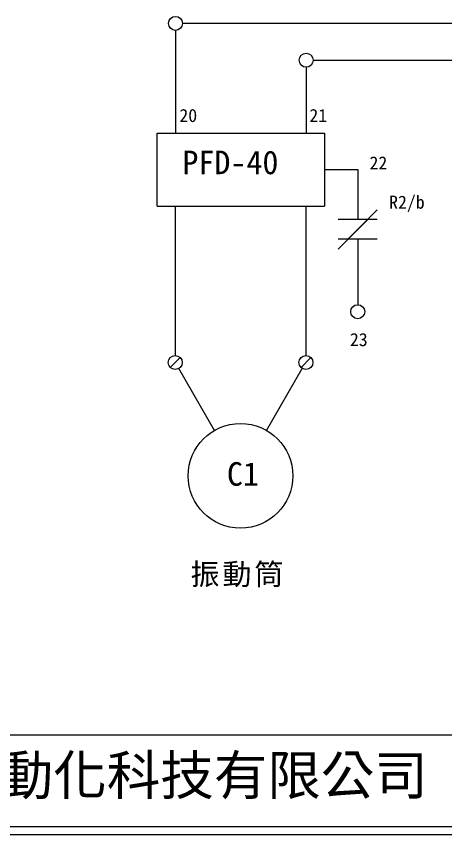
# Model space of a CAD drawing. Extents: x 10 to 297, y 3 to 207.
# Drawn here: x 75.7 to 141.4, y 3 to 128.1 of the extents above; entities that cross this region are included whole.
import ezdxf

# ---------------------------------------------------------------- set-up
doc = ezdxf.new("R2010")
doc.units = 0
doc.layers.get('0').update_dxf_attribs({"linetype": 'CONTINUOUS'})
doc.layers.add('圖框層', color=7, linetype='CONTINUOUS')
doc.layers.add('標尺寸層', color=3, linetype='CONTINUOUS')
doc.styles.add('STSL', font='kaiu.ttf')
doc.styles.add('標楷體', font='kaiu.ttf')

msp = doc.modelspace()

# ---------------------------------------------------------------- linework, layer by layer
at = {"color": 0}
for p, q in [((100.02, 125.93), (100.04, 110.22)), ((120.02, 120.29), (120.03, 110.22)), ((99.97, 99.08), (99.98, 76.23)), ((119.97, 99.08), (119.98, 76.23)), ((100.74, 75.91), (99.23, 74.4)), ((120.74, 75.91), (119.23, 74.4)), ((105.97, 64.78), (100.52, 74.23)), ((113.97, 64.78), (119.43, 74.24))]:
    msp.add_line(p, q, dxfattribs=at)
for centre, radius in [((100.02, 127), 1.07), ((120.02, 121.36), 1.07), ((127.9, 82.93), 1.07), ((99.99, 75.16), 1.07), ((119.99, 75.16), 1.07), ((109.97, 57.85), 8)]:
    msp.add_circle(centre, radius, dxfattribs=at)
at = {"layer": '圖框層', "color": 0}
for p, q in [((11.25, 18.25), (295.75, 18.25)), ((11.25, 4.25), (295.75, 4.25)), ((10, 3), (297, 3))]:
    msp.add_line(p, q, dxfattribs=at)
at = {"layer": '標尺寸層', "color": 0}
for p, q in [((145.93, 127), (101.09, 127)), ((121.09, 121.36), (165.95, 121.4)), ((97.24, 110.22), (102.8, 110.22)), ((97.24, 99.08), (97.24, 110.22)), ((97.24, 110.22), (100.24, 110.22)), ((102.8, 110.22), (117.24, 110.22)), ((117.24, 110.22), (122.8, 110.22)), ((122.8, 110.22), (122.8, 99.08)), ((122.8, 104.65), (127.9, 104.65)), ((127.9, 104.65), (127.9, 97)), ((97.24, 99.08), (102.8, 99.08)), ((102.8, 99.08), (117.24, 99.08)), ((117.24, 99.08), (122.8, 99.08)), ((127.9, 95.5), (130.9, 98.5)), ((127.9, 97), (124.9, 97)), ((126.4, 94), (129.4, 97)), ((130.9, 97), (127.9, 97)), ((124.9, 92.5), (127.9, 95.5)), ((127.9, 94), (124.9, 94)), ((130.9, 94), (127.9, 94)), ((127.9, 94), (127.9, 84))]:
    msp.add_line(p, q, dxfattribs=at)

# ---------------------------------------------------------------- texts
at = {"color": 0, "insert": (109.65, 49.85), "char_height": 3.25, "width": 29.841, "attachment_point": 2, "style": '標楷體'}
msp.add_mtext('{\\T1.1;\\P振動筒}', dxfattribs=at)
at = {"layer": '圖框層', "color": 0, "style": 'STSL'}
for s, height, p in [('20', 2, (100.62, 111.92)), ('21', 2, (120.51, 111.92)), ('PFD-40', 3.6, (101.08, 103.95)), ('22', 2, (129.71, 104.67)), ('R2/b', 2, (132.71, 98.67)), ('23', 2, (126.71, 77.67)), ('C1', 3.6, (107.89, 56.33)), ('泓陞自動化科技有限公司', 6, (48.6, 9.08))]:
    msp.add_text(s, height=height, dxfattribs=at).set_placement(p)

doc.saveas('drawing.dxf')
